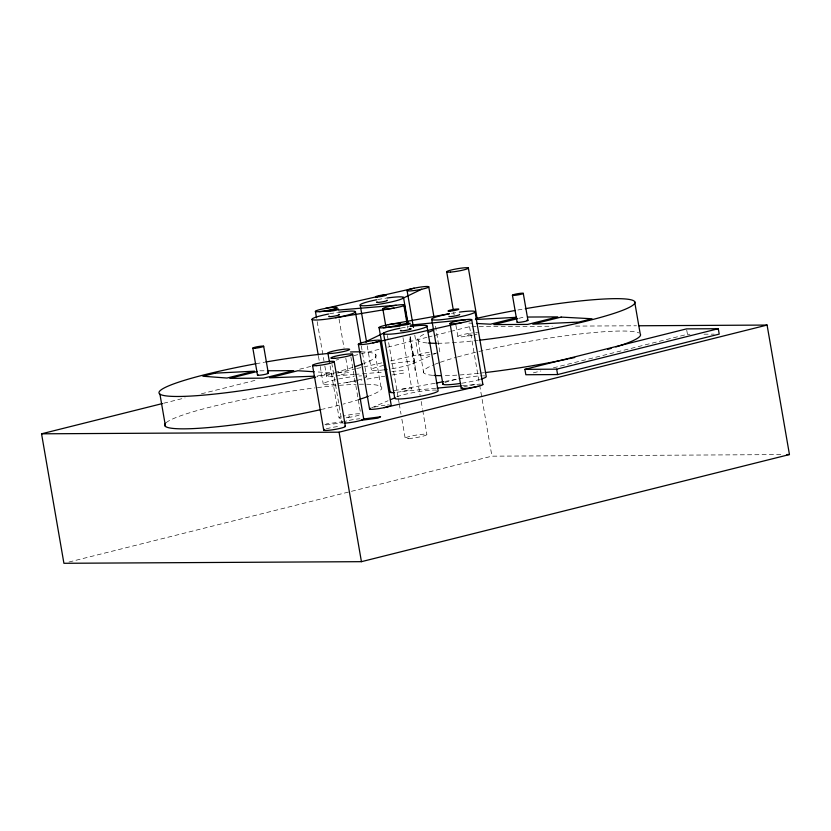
<?xml version="1.0" encoding="UTF-8"?>
<svg xmlns="http://www.w3.org/2000/svg" width="831" height="831" viewBox="0 0 831 831"><rect width="100%" height="100%" fill="white"/><g stroke="black" fill="none" stroke-linecap="round" stroke-linejoin="round"><path stroke-width="0.62" stroke-dasharray="4.16 3.12" d="M439.796 351.856L435.091 323.581M346.174 417.796A11.021 1.226 -9.8 0 0 348.002 417.546L351.845 414.44M466.835 336.233L470.637 333.127M415.116 370.273L415.635 369.857L415.116 370.273L409.195 336.004M412.695 363.76L432.567 354.827M433.73 354.297L438.404 352.199M371.696 407.772L388.056 400.75M163.665 403.243L185.064 397.893M201.424 393.79L255.564 380.245M299.617 369.213L310.95 366.378M336.129 360.083L338.643 359.449M353.757 355.668L380.193 349.051M387.745 347.161L426.77 337.396M428.027 337.085L433.065 335.817M434.322 335.506L449.426 331.725M450.682 331.413L469.567 326.687L552.355 326.23M518.918 318.325L523.935 317.068M317.078 376.121L330.458 372.766L315.396 371.831M533.346 372.859L540.867 370.979M553.394 367.842L687.455 334.291L690 334.27M68.952 562.026L491.931 456.167L781.691 454.588M394.278 390.58L409.527 388.181A11.021 1.226 -9.8 0 1 409.714 389.666A11.021 1.226 -9.8 0 1 397 392.253M331.185 374.303L334.114 373.638L331.185 374.303A11.021 1.226 -9.8 0 0 328.546 376.485L333.231 376.111L328.546 376.485M337.885 372.787L355.46 368.819M356.717 368.538L381.834 362.867M390.622 360.893L420.766 354.089M434.914 383.299L401.373 389.116M445.032 381.419L457.684 379.061M458.951 378.822L462.742 378.115A22.032 2.451 -9.8 0 1 482.396 375.82M346.735 382.468L361.942 379.954M367.022 379.123L384.763 376.194M392.367 374.937L405.04 372.839M348.002 417.546L350.838 417.079A11.021 1.226 -9.8 0 0 360.145 413.828A11.021 1.226 -9.8 0 0 343.733 416.03M343.338 421.681L326.728 423.831L323.976 425.171L342.092 422.854L332.005 364.456M402.578 391.38L435.704 388.264M462.452 385.74L479.009 384.182A11.021 1.226 -9.8 0 1 480.931 384.099M335.786 375.913L353.611 374.49M354.889 374.397L361.256 373.888M362.534 373.784L384.182 372.07M391.827 371.457L404.562 370.449M575.644 326.105L636.442 325.773M703.971 334.197L714.141 334.145M259.885 370.813L266.149 370.782M468.892 323.072L472.704 323.269M686.707 329.969L687.455 334.291M469.567 326.687L479.435 383.808M479.653 385.075L491.931 456.167M453.726 312.518L454.162 315.053M455.918 325.212L457.891 336.628M418.086 340.409L423.675 372.776M414.773 335.111L418.284 355.419A11.021 1.226 -9.8 0 0 430.063 354.546M410.296 336.763L414.679 362.15M410.005 336.752L420.091 395.151M421.192 401.498L422.512 409.112M422.73 410.379L426.895 434.499M407.439 325.845L407.876 328.38M402.983 337.625L411.75 388.399M387.423 335.444L398.163 397.644M398.381 398.911L399.046 402.723M399.264 403.991L401.02 414.15M401.892 419.229L405.185 438.269M375.28 354.172L380.878 386.54M367.229 345.831L371.395 369.951M361.298 345.935L366.564 376.391M350.879 356.915L360.747 414.046M339.038 318.979L344.076 348.179M345.831 358.338L348.241 372.298M330.115 365.9L339.1 417.941M317.182 321.628L323.976 360.976M324.859 366.055L326.614 376.214M318.45 356.27L319.333 361.35M320.205 366.419L323.28 384.192M365.349 375.965A22.032 2.451 -9.8 0 1 364.57 378.001M361.506 379.071A22.032 2.451 -9.8 0 1 357.32 380.224M354.879 380.816A22.032 2.451 -9.8 0 1 337.77 383.87M335.672 384.13A22.032 2.451 -9.8 0 1 323.228 383.88A22.032 2.451 -9.8 0 1 337.563 379.206M338.632 378.978A22.032 2.451 -9.8 0 1 354.162 376.464M358.94 375.996A22.032 2.451 -9.8 0 1 361.61 375.851M329.668 313.796A22.032 2.451 -9.8 0 1 337.583 312.446M337.407 373.015A11.021 1.226 -9.8 0 1 348.272 372.35A11.021 1.226 -9.8 0 1 338.394 375.332M391.224 363.874A22.032 2.451 -9.8 0 1 414.762 362.326A22.032 2.451 -9.8 0 1 391.443 368.808M383.787 369.878A22.032 2.451 -9.8 0 1 371.322 369.712A22.032 2.451 -9.8 0 1 384.369 365.245M377.793 299.555A22.032 2.451 -9.8 0 1 385.698 298.204M435.351 353.424A11.021 1.226 -9.8 0 1 432.837 353.996M418.242 355.325A11.021 1.226 -9.8 0 1 430.022 352.064M396.782 396.823A22.032 2.451 -9.8 0 1 417.463 391.868A22.032 2.451 -9.8 0 1 436.877 390.206M401.186 328.037A22.032 2.451 -9.8 0 1 409.101 326.687M480.204 379.351A22.032 2.451 -9.8 0 1 461.828 383.226M444.907 382.582A22.032 2.451 -9.8 0 1 460.488 378.531M483.403 375.841A22.032 2.451 -9.8 0 1 484.992 375.955M463.719 386.955A11.021 1.226 -9.8 0 1 476.62 384.421M451.555 313.37A22.032 2.451 -9.8 0 1 457.227 312.435M374.127 407.159A11.021 1.226 -9.8 0 1 384.95 405.206M387.339 404.977A11.021 1.226 -9.8 0 1 389.261 404.884M326.261 428.869A11.021 1.226 -9.8 0 1 339.173 426.345M342.694 423.072A11.021 1.226 -9.8 0 1 343.089 422.044M344.616 421.514A11.021 1.226 -9.8 0 1 346.714 420.933M349.228 420.361A11.021 1.226 -9.8 0 1 359.916 418.762M341.011 418.222A11.021 1.226 -9.8 0 1 341.634 416.601M477.015 334.072A11.021 1.226 -9.8 0 1 474.917 334.654M472.392 335.225A11.021 1.226 -9.8 0 1 469.629 335.766L466.793 336.233A11.021 1.226 -9.8 0 1 458.234 336.14A11.021 1.226 -9.8 0 1 472.465 332.878M475.727 332.535A11.021 1.226 -9.8 0 1 477.628 332.452M359.397 384.244A110.18 12.278 -9.8 0 1 369.504 395.857M359.314 399.431A110.18 12.278 -9.8 0 1 343.141 404.126M339.256 405.154A110.18 12.278 -9.8 0 1 322.418 409.236M166.138 422.688A110.18 12.278 -9.8 0 1 314.814 387.911M317.411 387.599A110.18 12.278 -9.8 0 1 337.106 385.553M339.36 385.355A110.18 12.278 -9.8 0 1 356.073 384.338M361.028 351.866A110.18 12.278 -9.8 0 1 363.916 363.49M352.708 367.385A110.18 12.278 -9.8 0 1 316.829 376.869M255.938 363.749A110.18 12.278 -9.8 0 1 264.57 362.212M483.808 372.724A110.18 12.278 -9.8 0 1 479.84 373.161M478.531 373.296A110.18 12.278 -9.8 0 1 443.484 375.654M432.702 375.321A110.18 12.278 -9.8 0 1 433.948 364.684M434.904 364.3A110.18 12.278 -9.8 0 1 439.142 362.69M440.305 362.285A110.18 12.278 -9.8 0 1 456.25 357.309M457.466 356.977A110.18 12.278 -9.8 0 1 477.669 351.804M478.916 351.513A110.18 12.278 -9.8 0 1 638.738 332.867M478.209 340.346A110.18 12.278 -9.8 0 1 436.826 343.296M427.113 342.954A110.18 12.278 -9.8 0 1 425.514 333.543M517.89 309.994A110.18 12.278 -9.8 0 1 524.029 308.914M408.561 438.56A11.021 1.226 -9.8 0 0 426.594 434.873A11.021 1.226 -9.8 0 0 412.945 435.714A11.021 1.226 -9.8 0 0 408.561 438.56"/><path stroke-width="1.25" d="M380.016 340.419L391.193 405.164A11.021 1.226 -9.8 0 1 382.748 407.928A11.021 1.226 -9.8 0 1 370.179 409.288L369.681 408.727L370.522 408.27M352.552 354.214L363.729 418.959L361.205 420.289A11.021 1.226 -9.8 0 1 353.819 421.992L350.994 422.46A11.021 1.226 -9.8 0 1 343.992 423.135M404.458 305.112L404.531 305.019A11.021 1.226 -9.8 0 0 389.687 306.421A11.021 1.226 -9.8 0 0 385.542 309.111A11.021 1.226 -9.8 0 0 403.222 305.87L404.458 305.112L407.741 324.152M403.232 298.1L421.649 289.261M365.463 341.842A11.021 1.226 -9.8 0 1 379.892 340.772A11.021 1.226 -9.8 0 1 362.233 344.522A11.021 1.226 -9.8 0 1 365.463 341.842L383.88 333.002M390.393 399.742L395.068 397.737A22.032 2.451 -9.8 0 0 415.417 397.197A22.032 2.451 -9.8 0 0 438.082 390.632L426.895 325.897M257.371 371.447L229.782 378.344L263.635 378.167L293.727 370.636L267.405 370.771M639.029 325.762L767.086 325.066L789.45 454.547L361.433 561.673L63.914 563.293L41.55 433.813L162.398 403.565M517.661 318.637L493.832 324.599L527.685 324.412L557.778 316.881L527.695 317.047M524.901 369.348L686.52 328.889L718.285 328.723L719.22 334.114L557.601 374.563L525.836 374.739L524.901 369.348L556.666 369.172L718.285 328.723M41.55 433.813L339.069 432.193L767.086 325.066M516.622 317.795L490.487 324.204L476.516 323.467M482.25 384.161A11.021 1.226 -9.8 0 1 478.292 386.28L473.016 387.402A11.021 1.226 -9.8 0 1 462.202 387.485M325.274 308.436L376.62 296.75M379.123 296.179L414.181 288.191A11.021 1.226 -9.8 0 1 428.619 287.121A11.021 1.226 -9.8 0 1 410.95 290.871A11.021 1.226 -9.8 0 1 414.181 288.191M372.932 342.912L461.839 322.667M384.109 407.647L478.292 386.28M436.182 383.07L443.764 381.647M388.254 324.703L449.031 313.827M335.558 317.733L393.956 308.104M363.729 418.98L380.567 416.788L377.835 418.138L361.205 420.289M383.34 327.778A11.021 1.226 -9.8 0 0 400.615 323.976A11.021 1.226 -9.8 0 0 385.522 325.264A11.021 1.226 -9.8 0 0 383.34 327.778L400.002 326.136M410.265 325.118L465.381 319.686M436.981 388.139L461.184 385.864M319.281 311.656A11.021 1.226 -9.8 0 0 336.939 307.906A11.021 1.226 -9.8 0 0 322.511 308.976A11.021 1.226 -9.8 0 0 319.281 311.656L329.533 310.804M338.508 310.056L396.2 305.257M475.394 319.52L516.539 317.317M314.513 376.204L269.576 377.814L297.82 370.74L314.139 371.758M786.864 454.557L789.45 454.547M634.614 301.539L640.213 333.906A110.18 12.278 -9.8 0 1 615.875 346.942M556.666 369.172L557.601 374.563M523.27 293.333L527.934 320.299M512.447 295.275L517.111 322.251M468.352 267.998L477.129 318.772M475.02 311.646L486.208 376.391A22.032 2.451 -9.8 0 1 481.149 379.071M471.686 319.634L482.863 384.369M446.714 271.893L453.29 309.973M450.049 323.55L461.236 388.285M428.734 286.768L434 317.234M431.736 319.447L442.913 384.192M407.097 290.684L413.464 327.497M403.502 297.405L408.104 324.069M403.928 305.538L407.003 323.311M382.821 308.789L385.885 326.562M383.61 333.698L394.798 398.433M379.081 327.684L390.269 392.419M360.218 305.206L366.575 342.019M355.377 311.656L360.862 343.39M358.379 344.335L369.566 409.07M334.187 361.568L345.374 426.303M327.923 353.196L329.46 362.087M339.069 432.193L361.433 561.673M315.427 311.469L316.528 317.816M312.092 319.457L318.231 355.003M312.549 365.463L323.726 430.209M263.666 346.215L268.32 373.192M252.842 348.158L257.496 375.134M159.926 394.133L165.525 426.5M338.684 312.279A22.032 2.451 -9.8 0 1 351.7 313.889A22.032 2.451 -9.8 0 1 315.905 320.018A22.032 2.451 -9.8 0 1 328.546 314.025M338.57 314.461A5.505 0.613 -9.8 0 1 334.561 316.112A5.505 0.613 -9.8 0 1 329.19 316.144M386.81 298.038A22.032 2.451 -9.8 0 1 399.825 299.648A22.032 2.451 -9.8 0 1 364.02 305.766A22.032 2.451 -9.8 0 1 376.672 299.773M386.986 369.473A22.032 2.451 -9.8 0 1 384.826 369.753M387.059 300.22A5.505 0.613 -9.8 0 1 381.689 301.965A5.505 0.613 -9.8 0 1 377.035 301.871M410.213 326.521A22.032 2.451 -9.8 0 1 423.228 328.131A22.032 2.451 -9.8 0 1 387.423 334.259A22.032 2.451 -9.8 0 1 400.075 328.255M410.878 328.671A5.505 0.613 -9.8 0 1 405.507 330.426A5.505 0.613 -9.8 0 1 400.854 330.333M409.268 328.681A5.505 0.613 -9.8 0 1 410.223 328.64M460.717 383.392A22.032 2.451 -9.8 0 1 443.183 383.496M459.429 312.124A22.032 2.451 -9.8 0 1 470.678 314.108A22.032 2.451 -9.8 0 1 434.914 320.008A22.032 2.451 -9.8 0 1 449.311 313.796M459.429 314.409A5.505 0.613 -9.8 0 1 454.775 316.029A5.505 0.613 -9.8 0 1 448.969 316.289M394.528 392.512A11.021 1.226 -9.8 0 1 392.492 392.637L391.037 392.606A11.021 1.226 -9.8 0 1 390.913 391.671M344.772 426.095A11.021 1.226 -9.8 0 1 334.041 429.585A11.021 1.226 -9.8 0 1 324.724 429.398M526.979 320.164A5.505 0.613 -9.8 0 1 523.675 321.69A5.505 0.613 -9.8 0 1 517.173 322.075M267.374 373.046A5.505 0.613 -9.8 0 1 263.365 374.708A5.505 0.613 -9.8 0 1 257.994 374.739M368.382 396.294A110.18 12.278 -9.8 0 1 359.314 399.431M321.14 409.527A110.18 12.278 -9.8 0 1 209.879 427.446A110.18 12.278 -9.8 0 1 165.535 423.249M362.794 363.916A110.18 12.278 -9.8 0 1 355.128 366.606M315.551 377.16A110.18 12.278 -9.8 0 1 163.312 395.411A110.18 12.278 -9.8 0 1 255.938 363.749M265.806 361.994A110.18 12.278 -9.8 0 1 329.201 353.383M350.474 351.97A110.18 12.278 -9.8 0 1 361.028 351.866M525.265 308.696A110.18 12.278 -9.8 0 1 632.381 305.579A110.18 12.278 -9.8 0 1 479.549 340.201M436.826 343.296A110.18 12.278 -9.8 0 1 428.297 343.047M428.36 332.307A110.18 12.278 -9.8 0 1 433.553 330.323M475.831 318.553A110.18 12.278 -9.8 0 1 515.334 310.451M611.159 348.355A110.18 12.278 -9.8 0 1 607.638 349.373M574.73 357.496A110.18 12.278 -9.8 0 1 569.464 358.639M568.134 358.919A110.18 12.278 -9.8 0 1 485.138 372.568M440.846 375.664A110.18 12.278 -9.8 0 1 433.896 375.415M215.125 373.161L202.868 376.225L226.977 378.043L254.525 371.166L215.125 373.161M561.143 317.089L532.775 324.183L578.646 322.106L592.025 318.761L561.143 317.089M465.433 319.675L462.732 320.039A11.021 1.226 -9.8 0 0 450.381 323.706A11.021 1.226 -9.8 0 0 467.863 321.348A11.021 1.226 -9.8 0 0 465.433 319.675M316.362 365.661A11.021 1.226 -9.8 0 0 334.052 361.911A11.021 1.226 -9.8 0 0 319.686 362.97A11.021 1.226 -9.8 0 0 316.362 365.661M334.716 358.306A11.021 1.226 -9.8 0 0 352.417 354.567A11.021 1.226 -9.8 0 0 338.051 355.616A11.021 1.226 -9.8 0 0 334.716 358.306M331.735 353.393A11.021 1.226 -9.8 0 0 349.435 349.654A11.021 1.226 -9.8 0 0 335.059 350.703A11.021 1.226 -9.8 0 0 331.735 353.393M450.527 272.09A11.021 1.226 -9.8 0 0 468.217 268.34A11.021 1.226 -9.8 0 0 453.851 269.4A11.021 1.226 -9.8 0 0 450.527 272.09M401.331 325.44A5.505 0.613 -9.8 0 0 410.182 323.56A5.505 0.613 -9.8 0 0 402.993 324.09A5.505 0.613 -9.8 0 0 401.331 325.44M449.883 311.168A5.505 0.613 -9.8 0 0 458.733 309.298A5.505 0.613 -9.8 0 0 451.545 309.828A5.505 0.613 -9.8 0 0 449.883 311.168M329.668 311.251A5.505 0.613 -9.8 0 0 338.518 309.371A5.505 0.613 -9.8 0 0 331.33 309.901A5.505 0.613 -9.8 0 0 329.668 311.251M377.513 296.979A5.505 0.613 -9.8 0 0 386.353 295.098A5.505 0.613 -9.8 0 0 379.175 295.628A5.505 0.613 -9.8 0 0 377.513 296.979M514.358 295.379A5.505 0.613 -9.8 0 0 523.208 293.499A5.505 0.613 -9.8 0 0 516.02 294.029A5.505 0.613 -9.8 0 0 514.358 295.379M254.743 348.262A5.505 0.613 -9.8 0 0 263.593 346.382A5.505 0.613 -9.8 0 0 256.415 346.911A5.505 0.613 -9.8 0 0 254.743 348.262"/></g></svg>
